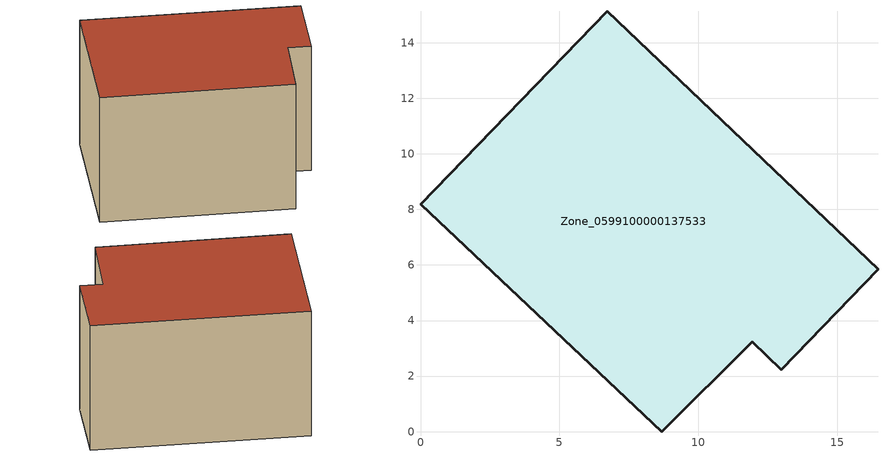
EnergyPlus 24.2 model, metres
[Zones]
Zone_0599100000137533
 floor ground (C_G): 0,8.19 6.73,15.13 16.47,5.84 12.98,2.23 11.95,3.23 8.69,0 z0
 wall outside (C_F): 6.73,15.13 0,8.19 8.69,0 11.95,3.23 12.98,2.23 16.47,5.84 6.73,15.13 z0:8.59
 roof outside (C_R): 16.47,5.84 6.73,15.13 0,8.19 8.69,0 11.95,3.23 12.98,2.23 z8.59
[BUILDING]
Pand.0599100000137533: North Axis=0; Terrain=City; Loads Convergence Tolerance Value=0.04; Temperature Convergence Tolerance Value=0.4; Solar Distribution=FullExterior; Maximum Number of Warmup Days=25; Minimum Number of Warmup Days=1
[Site:Location]
Rotterdam.The.Hague.AP_ZH_NLD Design_Conditions: Latitude=51.96; Longitude=4.45; Time Zone=1; Elevation=-4.5
[SITE:GROUNDTEMPERATURE:BUILDINGSURFACE]
18, 18, 18, 18, 18, 18, 18, 18, 18, 18, 18, 18
[MATERIAL] Thermal Absorptance=0.9; Solar Absorptance=0.7; Visible Absorptance=0.7
Name | Roughness | Thickness | Conductivity | Density | Specific Heat
G.D.1965 | MediumSmooth | 0.15 | 1 | 540 | 1210
F.D.1965 | Rough | 0.3 | 0.857143 | 1920 | 840
R.D.1965 | MediumRough | 0.2 | 0.08 | 1500 | 1000
[CONSTRUCTION]
C_G: G.D.1965
C_F: F.D.1965
C_R: R.D.1965
[ZONE]
Zone_0599100000137533: Type=1; Multiplier=1; Ceiling Height=Autocalculate; Volume=Autocalculate; Floor Area=autocalculate; Part of Total Floor Area=Yes
[ZONEINFILTRATION:DESIGNFLOWRATE]
Infil_Zone_0599100000137533: Zone or ZoneList or Space or SpaceList=Zone_0599100000137533; Schedule=AlwaysOn; Design Flow Rate Calculation Method=Flow/Area; Flow Rate per Floor Area=0.0042; Constant Term Coefficient=1; Temperature Term Coefficient=0; Velocity Term Coefficient=0; Velocity Squared Term Coefficient=0
[HVACTEMPLATE:ZONE:IDEALLOADSAIRSYSTEM]
Zone_0599100000137533: Maximum Heating Supply Air Temperature=50; Minimum Cooling Supply Air Temperature=13; Maximum Heating Supply Air Humidity Ratio=0.0156; Minimum Cooling Supply Air Humidity Ratio=0.0077; Heating Limit=NoLimit; Cooling Limit=NoLimit; Dehumidification Control Type=ConstantSensibleHeatRatio; Cooling Sensible Heat Ratio=0.7; Dehumidification Setpoint=60; Humidification Control Type=None; Humidification Setpoint=30; Outdoor Air Method=None; Outdoor Air Flow Rate per Person=0.00944; Outdoor Air Flow Rate per Zone Floor Area=0; Outdoor Air Flow Rate per Zone=0; Demand Controlled Ventilation Type=None; Outdoor Air Economizer Type=NoEconomizer; Heat Recovery Type=None; Sensible Heat Recovery Effectiveness=0.7; Latent Heat Recovery Effectiveness=0.65
[ZONECONTROL:THERMOSTAT]
ThermostatControl_Zone_0599100000137533: Zone or ZoneList=Zone_0599100000137533; Control Type Schedule=DualSetpointControlType; Control 1=Thermostat_Zone_0599100000137533; Temperature Difference Between Cutout And Setpoint=0
[THERMOSTATSETPOINT:DUALSETPOINT]
Thermostat_Zone_0599100000137533: Heating Setpoint Temperature Schedule=HeatingSetpoint_Zone_0599100000137533; Cooling Setpoint Temperature Schedule=CoolingSetpoint_Zone_0599100000137533
[SCHEDULE:COMPACT]
HeatingSetpoint_Zone_0599100000137533: Through: 12/31, For: AllDays, Until: 24:00, 21
CoolingSetpoint_Zone_0599100000137533: Through: 12/31, For: AllDays, Until: 24:00, 24
DualSetpointControlType: Through: 12/31, For: AllDays, Until: 24:00, 4
AlwaysOn: Through: 12/31, For: AllDays, Until: 24:00, 1
